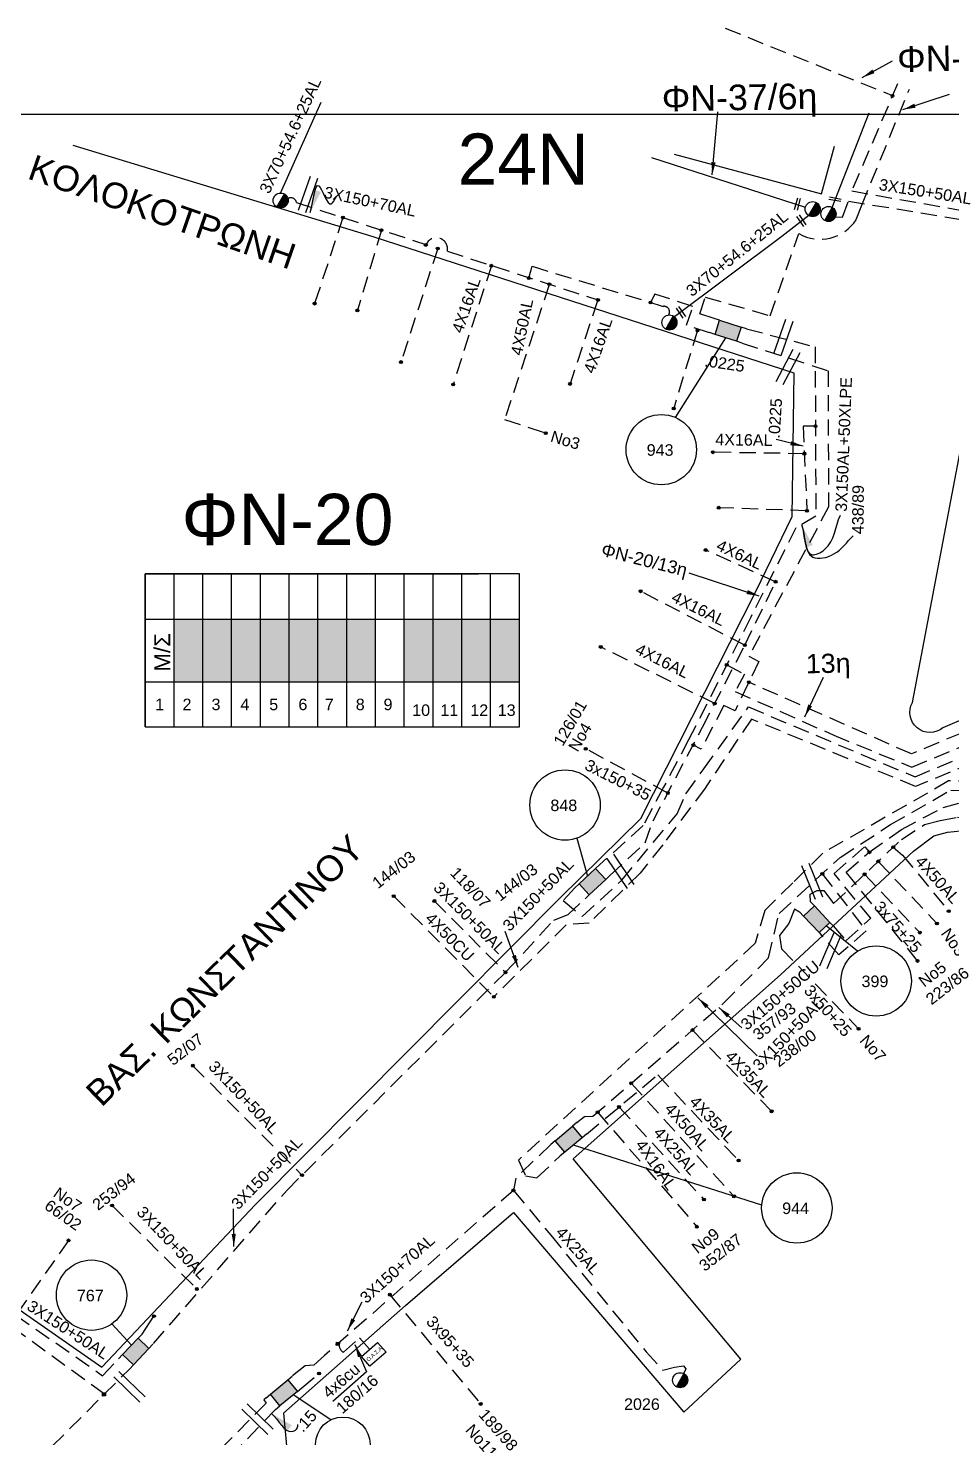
# Model space of a CAD drawing. Header units: millimetres. Extents: x 907 to 2022, y 699 to 1220.
# Drawn here: x 1675.8 to 1748, y 1105.3 to 1215.5 of the extents above; entities that cross this region are included whole.
import ezdxf
from ezdxf.enums import TextEntityAlignment as Align

# ---------------------------------------------------------------- set-up
doc = ezdxf.new("R2010")
doc.units = ezdxf.units.MM
doc.linetypes.add('DASHED', pattern=[19.05, 12.7, -6.35])
for name, color, linetype in [('Link Box 4 Διευθύνσεων', 7, 'Continuous'), ('Άγνωστα', 7, 'Continuous'), ('Ασφαλειοκιβώτια Χ.Τ 13 αναχωρήσεων', 7, 'Continuous'), ('Γυμνά εναέρια ΧΤ (3Φ)   4x35AL', 7, 'Continuous'), ('Γυμνά εναέρια ΧΤ και ΦΟΠ (3Φ)   3x35+35+16CU', 7, 'Continuous'), ('Επιγραφές - Σχήματα', 7, 'Continuous'), ('Καλώδια ΧΤ   3x150+50AL', 7, 'DASHED'), ('Καλώδια ΧΤ   3x150+50CU', 7, 'DASHED'), ('Καλώδια ΧΤ   3x150AL+50XLPE', 7, 'DASHED'), ('Καλώδια ΧΤ   4x50CU', 7, 'DASHED'), ('Μηχανική τομή', 7, 'Continuous'), ('Στύλος ΦΜ', 7, 'Continuous'), ('Στύλος ΦΜ @ 1', 7, 'Continuous'), ('Συνδέσεις', 7, 'Continuous'), ('Συνεστραμμένα ΧΤ   3x70+54.6+25 AL', 7, 'SYN_LINE'), ('Τομή', 7, 'Continuous'), ('Υπόβαθρο ΔΕΗ', 7, 'Continuous'), ('Υπόγεια Καλώδια Δικτύου ΧΤ   .15', 7, 'DASHED'), ('Υπόγεια καλώδια Δικτύου ΧΤ και Παρ. ΧΤ - 3X150+70 AL', 7, 'DASHED'), ('Υπόγεια καλώδια Παροχών ΧΤ   .0225', 7, 'DASHED'), ('Υπόγεια καλώδια Παροχών ΧΤ   4x16AL', 7, 'DASHED'), ('Υπόγεια καλώδια Παροχών ΧΤ   4x25', 7, 'DASHED'), ('Υπόγεια καλώδια Παροχών ΧΤ   4x50AL', 7, 'DASHED'), ('Υπόγεια καλώδια Παροχών ΧΤ   4x6', 7, 'DASHED')]:
    doc.layers.add(name, color=color, linetype=linetype)
doc.styles.get("Standard").update_dxf_attribs({"font": 'arial.ttf'})
doc.linetypes.add('SYN_LINE', pattern='A,0.5,-0.0001,["/\\/\\/\\/",Standard,S=0.1,R=0,X=0,Y=-0.05],-0.25', length=0.7501)
doc.dimstyles.new('ISO-25', dxfattribs={"dimtxt": 2.5, "dimasz": 2.5, "dimexe": 1.25, "dimexo": 0.625, "dimtad": 1, "dimtxsty": 'Standard', "dimcen": 2.5, "dimadec": 0, "dimazin": 0, "dimtfac": 1, "dimtmove": 0, "dimatfit": 3, "dimfxl": 1, "dimarcsym": 0})

# ---------------------------------------------------------------- blocks, each defined once
blk = doc.blocks.new('ΥΠΑΡΧΩΝ ΤΣΙΜΕΝΤΕΝΙΟΣ ΣΤΥΛΟΣ')
at = {"layer": 'Στύλος ΦΜ'}
blk.add_hatch(color=256, dxfattribs=at).paths.add_polyline_path([(-1.29, -2.28, 0.574793), (2.62, 0, 0.268822), (1.3, 2.27)])
blk.add_line((-1.29, -2.28), (1.3, 2.27), dxfattribs=at)
blk.add_circle((0, 0), 2.62, dxfattribs=at)
at = {"layer": 'Στύλος ΦΜ', "flags": 4}
for tag, p in [('ΑΡΙΘΜΟΣ', (-4.68, 8.05)), ('ΤΥΠΟΣ', (-4.91, 3.03))]:
    blk.add_attdef(tag, p, '', height=4, dxfattribs=at)
blk = doc.blocks.new('ΤΟΜΗ')
at = {"layer": 'Τομή', "ltscale": 40}
for p, q in [((-5.68, 0), (5.68, 0)), ((5.68, -2.33), (-5.68, -2.33))]:
    blk.add_line(p, q, dxfattribs=at)
blk = doc.blocks.new('ΜΗΧΑΝΙΚΗ ΤΟΜΗ')
at = {"layer": 'Μηχανική τομή', "ltscale": 40}
for p, q in [((-1.89, 0.78), (1.89, 0.78)), ((1.89, 0), (-1.89, 0))]:
    blk.add_line(p, q, dxfattribs=at)
blk = doc.blocks.new('LINK BOX 4 ΑΝΑΧΩΡΗΣΕΩΝ')
at = {"layer": 'Link Box 4 Διευθύνσεων', "ltscale": 40}
blk.add_hatch(color=256, dxfattribs=at).paths.add_polyline_path([(-3.54, 0), (-3.54, -4.67), (3.54, -4.67), (3.54, 0)])
for p, q in [((-3.54, 0), (-5.33, 0)), ((5.33, 0), (3.54, 0)), ((-3.54, -4.67), (-5.33, -4.67)), ((5.33, -4.67), (3.54, -4.67))]:
    blk.add_line(p, q, dxfattribs=at)
blk.add_lwpolyline([(-3.54, -4.67), (-3.54, 0), (3.54, 0), (3.54, -4.67)], close=True, dxfattribs=at)
blk = doc.blocks.new('_ΣΥΝΔΕΣΗ')
at = {"layer": 'Συνδέσεις', "linetype": 'SYN_LINE', "ltscale": 40}
blk.add_hatch(color=256, dxfattribs=at).paths.add_polyline_path([(0.5, -0.01, 1), (-0.5, -0.01, 1)])
at = {"layer": 'Συνδέσεις'}
blk.add_circle((0, -0.01), 0.5, dxfattribs=at)
blk = doc.blocks.new('ΑΣΦΑΛΕΙΟΚΙΒΩΤΙΟ ΥΠΟΣΤΑΘΜΟΥ 13 ΑΝΑΧΩΡΗΣΕΩΝ')
at = {"layer": 'Ασφαλειοκιβώτια Χ.Τ 13 αναχωρήσεων', "ltscale": 40}
for p, q in [((-23.86, 58.34), (23.96, 58.34)), ((-9.78, 58.34), (-9.78, -58.66)), ((9.87, 58.34), (9.87, -58.66)), ((23.96, 58.34), (23.96, -45.89)), ((-23.86, 49.34), (23.96, 49.34)), ((-23.86, 40.34), (23.96, 40.34)), ((-23.86, 31.34), (23.96, 31.34)), ((-23.86, 22.34), (23.96, 22.34)), ((-23.86, 13.34), (23.96, 13.34)), ((-23.86, 4.34), (23.96, 4.34)), ((-23.86, -4.66), (23.96, -4.66)), ((-23.86, -13.66), (23.96, -13.66)), ((-23.86, -22.66), (23.96, -22.66)), ((-23.86, -31.66), (23.96, -31.66)), ((-23.86, -40.66), (23.96, -40.66)), ((-23.86, -49.66), (23.96, -49.66))]:
    blk.add_line(p, q, dxfattribs=at)
at = {"layer": 'Ασφαλειοκιβώτια Χ.Τ 13 αναχωρήσεων'}
blk.add_lwpolyline([(-23.86, -58.66), (23.96, -58.66), (23.96, 58.34), (-23.86, 58.34)], close=True, dxfattribs=at)
for s, p in [('1', (-18.64, 55.26)), ('2', (-18.64, 46.69)), ('3', (-18.64, 37.62)), ('4', (-18.64, 28.59)), ('5', (-18.64, 19.58)), ('6', (-18.64, 10.45)), ('7', (-18.64, 2.2)), ('8', (-18.64, -7.48)), ('9', (-18.64, -16.18)), ('10', (-20.44, -25.14)), ('11', (-20.44, -33.94)), ('12', (-20.44, -43.31)), ('13', (-20.44, -51.88))]:
    blk.add_text(s, height=3.6, rotation=270, dxfattribs=at).set_placement(p)
at = {"layer": 'Ασφαλειοκιβώτια Χ.Τ 13 αναχωρήσεων', "ltscale": 40}
for tag, height, p in [('ΟΝΟΜΑ', 5, (1.15, 62.43)), ('ΚΕΙΜΕΝΟ 1', 2, (17.15, 53.4)), ('ΚΕΙΜΕΝΟ 2', 2, (17.15, 44.69)), ('ΚΕΙΜΕΝΟ 3', 2, (16.99, 35.93)), ('ΚΕΙΜΕΝΟ 4', 2, (16.99, 26.95)), ('ΚΕΙΜΕΝΟ 5', 2, (16.99, 18.11)), ('ΚΕΙΜΕΝΟ 6', 2, (16.99, 9.19)), ('ΚΕΙΜΕΝΟ 7', 2, (16.99, 0.11)), ('ΚΕΙΜΕΝΟ 8', 2, (16.99, -8.61)), ('ΚΕΙΜΕΝΟ 9', 2, (16.99, -17.74)), ('ΚΕΙΜΕΝΟ 10', 2, (16.99, -26.96)), ('ΚΕΙΜΕΝΟ 11', 2, (16.99, -36.04)), ('ΚΕΙΜΕΝΟ 12', 2, (16.99, -44.96)), ('ΚΕΙΜΕΝΟ 13', 2, (16.99, -54.16)), ('ΣΧ', 2, (1.2, -60.52))]:
    blk.add_attdef(tag, text='', height=height, dxfattribs=at).set_placement(p, align=Align.MIDDLE_CENTER)
blk = doc.blocks.new('TSONTA XT1')
at = {"ltscale": 40}
h = blk.add_hatch(color=256, dxfattribs=at)
h.dxf.hatch_style = 1
h.paths.add_polyline_path([(595.96, 2487.66), (597.07, 2488.77), (595.96, 2489.87), (594.85, 2488.77)])
blk.add_lwpolyline([(594.85, 2488.77), (595.96, 2489.87), (597.07, 2488.77), (595.96, 2487.66)], close=True, dxfattribs=at)

msp = doc.modelspace()

# ---------------------------------------------------------------- hatches: boundary and pattern name
at = {"layer": 'Ασφαλειοκιβώτια Χ.Τ 13 αναχωρήσεων'}
h = msp.add_hatch(color=133, dxfattribs=at)
h.dxf.hatch_style = 1
h.paths.add_polyline_path([(1687.185, 1164.429), (1689.435, 1164.429), (1689.435, 1169.343), (1687.185, 1169.343)])
h = msp.add_hatch(color=151, dxfattribs=at)
h.dxf.hatch_style = 1
h.paths.add_polyline_path([(1689.435, 1164.429), (1691.685, 1164.429), (1691.685, 1169.343), (1689.435, 1169.343)])
h = msp.add_hatch(color=2, dxfattribs=at)
h.dxf.hatch_style = 1
h.paths.add_polyline_path([(1693.935, 1169.343), (1691.685, 1169.343), (1691.685, 1164.429), (1693.935, 1164.429)])
h = msp.add_hatch(color=85, dxfattribs=at)
h.dxf.hatch_style = 1
h.paths.add_polyline_path([(1696.185, 1169.343), (1693.935, 1169.343), (1693.935, 1164.429), (1696.185, 1164.429)])
h = msp.add_hatch(color=173, dxfattribs=at)
h.dxf.hatch_style = 1
h.paths.add_polyline_path([(1698.435, 1169.343), (1696.185, 1169.343), (1696.185, 1164.429), (1698.435, 1164.429)])
h = msp.add_hatch(color=156, dxfattribs=at)
h.dxf.hatch_style = 1
h.paths.add_polyline_path([(1698.435, 1164.429), (1700.685, 1164.429), (1700.685, 1169.343), (1698.435, 1169.343)])
h = msp.add_hatch(color=1, dxfattribs=at)
h.dxf.hatch_style = 1
h.paths.add_polyline_path([(1700.685, 1164.429), (1702.935, 1164.429), (1702.935, 1169.343), (1700.685, 1169.343)])
h = msp.add_hatch(color=62, dxfattribs=at)
h.dxf.hatch_style = 1
h.paths.add_polyline_path([(1707.435, 1169.343), (1705.185, 1169.343), (1705.185, 1164.429), (1707.435, 1164.429)])
h = msp.add_hatch(color=30, dxfattribs=at)
h.dxf.hatch_style = 1
h.paths.add_polyline_path([(1709.685, 1169.343), (1707.435, 1169.343), (1707.435, 1164.429), (1709.685, 1164.429)])
h = msp.add_hatch(color=6, dxfattribs=at)
h.dxf.hatch_style = 1
h.paths.add_polyline_path([(1711.935, 1169.343), (1709.685, 1169.343), (1709.685, 1164.429), (1711.935, 1164.429)])
h = msp.add_hatch(color=5, dxfattribs=at)
h.dxf.hatch_style = 1
h.paths.add_polyline_path([(1714.185, 1169.343), (1711.935, 1169.343), (1711.935, 1164.429), (1714.185, 1164.429)])

# ---------------------------------------------------------------- linework, layer by layer
at = {"layer": 'Άγνωστα', "color": 2, "linetype": 'DASHED', "ltscale": 0.1}
for points in [[(1729.416, 1192.839), (1728.295, 1193.198), (1728.714, 1194.505), (1733.783, 1193.054), (1736.03, 1199.479, 0.4038682), (1740.514, 1200.572), (1740.946, 1201.685), (1744.673, 1210.765)], [(1706.92, 1198.683, -0.8493071), (1708.561, 1198.093), (1708.561, 1198.093), (1720.31, 1194.293)], [(1714.92, 1195.995), (1715.195, 1196.919), (1725.427, 1193.783), (1725.427, 1193.783, -0.6521967), (1725.848, 1193.104)]]:
    msp.add_lwpolyline(points, format="xyb", dxfattribs=at)
at = {"layer": 'Άγνωστα', "color": 173, "ltscale": 0.1}
for points in [[(1738.647, 1201.518), (1741.529, 1208.922)], [(1736.542, 1201.525), (1724.544, 1205.391)]]:
    msp.add_lwpolyline(points, dxfattribs=at)
at = {"layer": 'Άγνωστα', "color": 2, "linetype": 'DASHED', "ltscale": 0.1}
for points in [[(1700.39, 1200.722), (1698.172, 1194)], [(1703.395, 1199.746), (1701.521, 1193.47)], [(1707.806, 1198.313), (1704.921, 1189.427)], [(1729.059, 1191.727), (1727.258, 1192.305), (1727.753, 1193.78), (1724.764, 1194.743), (1724.433, 1194.087)]]:
    msp.add_lwpolyline(points, dxfattribs=at)
at = {"layer": 'Άγνωστα', "color": 62, "linetype": 'DASHED', "ltscale": 0.1}
for points in [[(1731.596, 1190.914), (1738.321, 1188.756), (1738.349, 1178.109), (1732.126, 1166.431), (1732.907, 1166.015), (1731.047, 1162.165), (1730.167, 1162.59), (1728.395, 1159.17), (1727.79, 1159.483)], [(1721.267, 1149.293), (1724.011, 1151.848), (1724.635, 1153.553), (1728.495, 1160.884), (1731.809, 1167.293), (1734.214, 1172.254)], [(1725.786, 1155.739), (1719.373, 1159.19)], [(1736.089, 1146.436), (1735.7, 1146.657), (1735.257, 1145.531), (1734.527, 1144.608), (1734.677, 1143.565), (1740.704, 1137.305)]]:
    msp.add_lwpolyline(points, dxfattribs=at)
at = {"layer": 'Άγνωστα', "color": 1, "linetype": 'DASHED', "ltscale": 0.1}
msp.add_lwpolyline([(1718.522, 1148.331), (1717.608, 1147.34), (1719.088, 1146.081), (1722.194, 1148.932), (1726.512, 1154.107), (1727.204, 1155.687), (1728.6, 1157.618), (1732.094, 1162.464), (1745.117, 1156.998), (1760.211, 1163.379), (1760.051, 1169.971), (1764.656, 1169.52)], dxfattribs=at)
at = {"layer": 'Άγνωστα', "color": 6, "linetype": 'DASHED', "ltscale": 0.1}
msp.add_lwpolyline([(1736.938, 1147.238), (1736.909, 1147.843), (1737.467, 1148.115), (1737.997, 1148.129), (1738.755, 1147.099), (1744.062, 1152.116), (1745.869, 1153.276), (1747.075, 1153.591), (1748.433, 1153.845), (1753.069, 1153.754), (1766.519, 1153.349), (1767.972, 1153.32), (1768.855, 1154.684), (1772.78, 1154.22), (1775.204, 1153.554), (1776.396, 1153.226)], dxfattribs=at)
at = {"layer": 'Άγνωστα', "color": 85, "linetype": 'DASHED', "ltscale": 0.1}
for points in [[(1738.72, 1145.35), (1739.728, 1144.204), (1741.662, 1145.949), (1738.784, 1149.436), (1741.18, 1151.528), (1741.549, 1151.105)], [(1745.315, 1142.613), (1739.741, 1149.542)]]:
    msp.add_lwpolyline(points, dxfattribs=at)
at = {"layer": 'Άγνωστα', "color": 133, "linetype": 'DASHED', "ltscale": 0.1}
msp.add_lwpolyline([(1737.868, 1149.424), (1741.305, 1144.968), (1739.171, 1143.079), (1737.764, 1144.662)], dxfattribs=at)
at = {"layer": 'Άγνωστα', "color": 30, "linetype": 'DASHED', "ltscale": 0.1}
msp.add_lwpolyline([(1704.061, 1116.519), (1711.156, 1107.975)], dxfattribs=at)
at = {"layer": 'Άγνωστα', "color": 1, "ltscale": 0.1}
msp.add_lwpolyline([(1684.681, 1113.444), (1685.615, 1114.837)], dxfattribs=at)
at = {"layer": 'Άγνωστα', "color": 151, "linetype": 'DASHED', "ltscale": 0.1}
msp.add_lwpolyline([(1694.375, 1108.444), (1694.196, 1108.3), (1694.398, 1108.05), (1690.835, 1104.455), (1686.352, 1097.994), (1697.446, 1091.731, -0.4794023), (1697.01, 1090.494), (1696.6, 1090.725)], format="xyb", dxfattribs=at)
at = {"layer": 'Άγνωστα', "color": 27, "linetype": 'DASHED', "ltscale": 0.1}
msp.add_lwpolyline([(1695.118, 1107.544), (1691.997, 1104.29), (1691.572, 1103.455), (1691.641, 1102.741), (1691.708, 1102.057), (1692.458, 1101.403), (1714.642, 1088.95)], dxfattribs=at)
at = {"layer": 'Γυμνά εναέρια ΧΤ (3Φ)   4x35AL', "color": 133, "linetype": 'DASHED', "ltscale": 0.1}
msp.add_lwpolyline([(1727.722, 1137.209), (1733.902, 1130.853)], dxfattribs=at)
at = {"layer": 'Γυμνά εναέρια ΧΤ (3Φ)   4x35AL', "color": 30, "linetype": 'DASHED', "ltscale": 0.1}
msp.add_lwpolyline([(1719.429, 1129.07), (1724.996, 1133.703), (1731.324, 1127.008)], dxfattribs=at)
at = {"layer": 'Γυμνά εναέρια ΧΤ και ΦΟΠ (3Φ)   3x35+35+16CU', "linetype": 'Continuous', "ltscale": 80}
msp.add_lwpolyline([(1702.491, 1110.927), (1701.835, 1111.683), (1703.099, 1112.782), (1703.756, 1112.027), (1702.491, 1110.927)], dxfattribs=at)
at = {"layer": 'Επιγραφές - Σχήματα'}
msp.add_lwpolyline([(918.43, 1208.801), (1901.6, 1208.801), (1901.6, 707.265), (918.43, 707.265)], close=True, dxfattribs=at)
at = {"layer": 'Επιγραφές - Σχήματα', "ltscale": 0.1}
for points in [[(1726.388, 1185.098), (1730.328, 1191.321)], [(1718.683, 1152.211), (1719.497, 1149.239)], [(1740.622, 1143.375), (1738.17, 1145.353)], [(1733.134, 1123.513), (1718.405, 1128.218)], [(1682.319, 1114.236), (1683.859, 1112.574)], [(1699.441, 1106.738), (1696.508, 1108.692)]]:
    msp.add_lwpolyline(points, dxfattribs=at)
at = {"layer": 'Επιγραφές - Σχήματα', "linetype": 'Continuous'}
for centre, radius in [((1725.281, 1182.58), 2.75), ((1717.753, 1154.799), 2.75), ((1742.079, 1141.042), 2.75), ((1735.876, 1123.301), 2.75), ((1680.731, 1116.481), 2.75), ((1700.382, 1104.823), 2.133)]:
    msp.add_circle(centre, radius, dxfattribs=at)
at = {"layer": 'Καλώδια ΧΤ   3x150+50AL', "color": 173, "ltscale": 0.1}
for points in [[(1738.894, 1200.771), (1739.453, 1200.758), (1739.924, 1202.011), (1749.554, 1200.448), (1749.755, 1199.385), (1749.655, 1197.531), (1751.268, 1192.066), (1757.111, 1189.621), (1757.362, 1187.391), (1766.726, 1183.356), (1766.493, 1175.547), (1766.87, 1174.867), (1766.931, 1170.18), (1766.533, 1170.177), (1766.548, 1170.977)], [(1767.178, 1166.372), (1751.382, 1158.814), (1745.165, 1156.25), (1732.327, 1161.518), (1728.703, 1156.128), (1725.389, 1151.697), (1723.626, 1149.479), (1719.652, 1145.576), (1717.851, 1145.436), (1712.193, 1139.812)]]:
    msp.add_lwpolyline(points, dxfattribs=at)
at = {"layer": 'Καλώδια ΧΤ   3x150+50AL', "color": 30, "ltscale": 0.1}
msp.add_lwpolyline([(1762.277, 1171.144), (1762.148, 1165.416), (1763.506, 1165.368), (1763.603, 1156.533), (1755.501, 1156.562), (1747.744, 1156.684), (1737.921, 1151.047), (1735.555, 1148.719), (1733.366, 1146.548), (1732.63, 1143.988), (1714.116, 1127.044), (1714.664, 1125.808), (1715.546, 1125.66), (1717.381, 1127.366)], dxfattribs=at)
at = {"layer": 'Καλώδια ΧΤ   3x150+50AL', "color": 5, "ltscale": 0.1}
msp.add_lwpolyline([(1730.391, 1165.757), (1731.778, 1165.018), (1731.063, 1163.677), (1738.774, 1160.257), (1744.879, 1157.752), (1761.599, 1164.793), (1761.835, 1171.162)], dxfattribs=at)
at = {"layer": 'Καλώδια ΧΤ   3x150+50AL', "color": 85, "ltscale": 0.1}
msp.add_lwpolyline([(1739.741, 1149.542), (1741.541, 1151.114), (1744.067, 1152.896), (1747.311, 1154.614), (1749.197, 1155.141), (1765.937, 1155.042), (1765.439, 1166.986), (1767.635, 1167.078), (1767.673, 1169.67)], dxfattribs=at)
at = {"layer": 'Καλώδια ΧΤ   3x150+50AL', "color": 62, "ltscale": 0.1}
msp.add_lwpolyline([(1761.047, 1165.569), (1744.841, 1158.795), (1732.125, 1164.396)], dxfattribs=at)
at = {"layer": 'Καλώδια ΧΤ   3x150+50AL', "color": 1, "ltscale": 0.1}
for points in [[(1685.59, 1112.707), (1696.023, 1124.702), (1713.178, 1141.8), (1716.881, 1145.804), (1717.986, 1146.247), (1719.317, 1147.477)], [(1707.536, 1147.296), (1713.096, 1141.718)], [(1688.655, 1134.422), (1697.187, 1125.862)], [(1682.333, 1123.494), (1688.964, 1116.962)], [(1678.93, 1120.76), (1674.815, 1114.923), (1681.602, 1110.185), (1682.852, 1111.507)]]:
    msp.add_lwpolyline(points, dxfattribs=at)
at = {"layer": 'Καλώδια ΧΤ   3x150+50CU', "color": 27, "ltscale": 0.1}
for points in [[(1730.285, 1215.53), (1743.396, 1210.248)], [(1743.756, 1211.189), (1740.169, 1202.804), (1749.808, 1201.107), (1750.374, 1201.013), (1750.721, 1200.776), (1750.533, 1197.668), (1752.159, 1192.772), (1757.737, 1190.174), (1757.931, 1189.24), (1759.191, 1188.081), (1760.131, 1187.593)]]:
    msp.add_lwpolyline(points, dxfattribs=at)
at = {"layer": 'Καλώδια ΧΤ   3x150+50CU', "color": 133, "ltscale": 0.1}
msp.add_lwpolyline([(1718.683, 1129.967), (1719.271, 1130.457), (1719.932, 1130.462), (1730.137, 1139.299), (1733.659, 1142.854), (1734.489, 1146.332), (1737.347, 1148.947), (1739.261, 1150.698), (1743.207, 1153.264), (1747.905, 1155.96), (1765.037, 1155.771), (1764.65, 1166.905), (1763.147, 1166.965), (1763.199, 1171.108)], dxfattribs=at)
at = {"layer": 'Καλώδια ΧΤ   3x150AL+50XLPE', "color": 5, "ltscale": 0.1}
msp.add_lwpolyline([(1731.953, 1192.025), (1737.308, 1190.619), (1737.363, 1177.385), (1735.809, 1176.459), (1732.277, 1169.483), (1727.418, 1159.885), (1725.459, 1156.199), (1723.867, 1153.195), (1720.471, 1150.147)], dxfattribs=at)
at = {"layer": 'Καλώδια ΧΤ   3x150AL+50XLPE', "color": 85, "linetype": 'DASHED', "ltscale": 0.1}
msp.add_lwpolyline([(1681.738, 1108.745), (1674.279, 1114.155, -0.4206347), (1673.168, 1115.293), (1660.425, 1124.06), (1666.723, 1132.546)], format="xyb", dxfattribs=at)
msp.add_lwpolyline([(1673.621, 1100.633), (1683.7, 1110.706)], dxfattribs=at)
at = {"layer": 'Καλώδια ΧΤ   4x50CU', "color": 173, "ltscale": 0.1}
msp.add_lwpolyline([(1704.358, 1147.676), (1712.185, 1139.803)], dxfattribs=at)
at = {"layer": 'Συνεστραμμένα ΧΤ   3x70+54.6+25 AL', "color": 173, "ltscale": 10}
for points in [[(1695.519, 1202.642), (1698.698, 1209.756)], [(1736.817, 1200.88), (1734.693, 1199.252), (1726.302, 1192.965)]]:
    msp.add_lwpolyline(points, dxfattribs=at)
at = {"layer": 'Υπόβαθρο ΔΕΗ', "ltscale": 0.1}
for points in [[(1646.855, 1205.27), (1643.458, 1198.245), (1635.021, 1181.85), (1626.399, 1165.772), (1620.333, 1153.214), (1634.873, 1143.419), (1670.053, 1118.858), (1681.534, 1110.842), (1693.559, 1123.56), (1717.372, 1147.551), (1723.676, 1153.741), (1732.658, 1171.482), (1735.507, 1177.36), (1735.674, 1188.573), (1702.747, 1199.223), (1679.294, 1206.348)], [(1726.274, 1205.694), (1737.805, 1202.578), (1738.816, 1206.317)], [(1705.292, 1115.664), (1713.726, 1122.937), (1727.045, 1107.345), (1731.496, 1111.484), (1718.388, 1127.146), (1734.599, 1141.516), (1744.997, 1151.189), (1746.576, 1152.379), (1747.663, 1152.689), (1749.194, 1152.844), (1751.256, 1153.053), (1769.415, 1152.207), (1773.13, 1152.278), (1780.75, 1148.664), (1779.609, 1140.423), (1778.463, 1129.702), (1777.01, 1116.213), (1776.948, 1115.664)], [(1705.292, 1115.664), (1695.743, 1107.254), (1696.229, 1101.851), (1714.565, 1091.642), (1731.233, 1082.4), (1748.357, 1073.02), (1763.523, 1064.623), (1765.34, 1069.935), (1769.477, 1083.171), (1776.017, 1109.244), (1776.599, 1111.949), (1776.948, 1115.664)], [(1702.231, 1110.476), (1699.601, 1108.16)]]:
    msp.add_lwpolyline(points, dxfattribs=at)
msp.add_lwpolyline([(1744.917, 1162.821), (1748.841, 1183.368, -0.4559269), (1751.389, 1184.849), (1774.381, 1175.892, -0.5556242), (1774.979, 1172.695), (1747.303, 1160.837, -0.8343082), (1744.917, 1162.821, -1)], format="xyb", dxfattribs=at)
at = {"layer": 'Υπόγεια Καλώδια Δικτύου ΧΤ   .15', "color": 27, "ltscale": 0.1}
msp.add_lwpolyline([(1697.172, 1109.24), (1698.521, 1110.354)], dxfattribs=at)
at = {"layer": 'Υπόγεια καλώδια Δικτύου ΧΤ και Παρ. ΧΤ - 3X150+70 AL', "color": 2, "ltscale": 0.1}
msp.add_lwpolyline([(1695.936, 1202.018, -0.7464951), (1696.76, 1201.901), (1707.806, 1198.313)], format="xyb", dxfattribs=at)
at = {"layer": 'Υπόγεια καλώδια Δικτύου ΧΤ και Παρ. ΧΤ - 3X150+70 AL', "color": 30, "ltscale": 0.1}
msp.add_lwpolyline([(1716.635, 1128.263), (1713.896, 1125.638), (1713.713, 1124.669), (1698.94, 1111.764), (1698.121, 1111.016), (1697.441, 1110.955), (1696.397, 1110.13)], dxfattribs=at)
at = {"layer": 'Υπόγεια καλώδια Παροχών ΧΤ   .0225', "color": 2, "ltscale": 0.1}
msp.add_lwpolyline([(1728.105, 1191.911), (1726.252, 1185.798)], dxfattribs=at)
at = {"layer": 'Υπόγεια καλώδια Παροχών ΧΤ   .0225', "color": 5, "ltscale": 0.1}
msp.add_lwpolyline([(1737.334, 1184.426), (1736.373, 1184.426), (1736.662, 1177.8), (1729.767, 1178.041)], dxfattribs=at)
at = {"layer": 'Υπόγεια καλώδια Παροχών ΧΤ   4x16AL', "color": 2, "ltscale": 0.1}
for points in [[(1711.995, 1196.96), (1709.003, 1187.677)], [(1720.287, 1194.224), (1718.142, 1187.721)]]:
    msp.add_lwpolyline(points, dxfattribs=at)
at = {"layer": 'Υπόγεια καλώδια Παροχών ΧΤ   4x16AL', "color": 5, "ltscale": 0.1}
msp.add_lwpolyline([(1736.467, 1182.266), (1729.308, 1182.378)], dxfattribs=at)
at = {"layer": 'Υπόγεια καλώδια Παροχών ΧΤ   4x16AL', "color": 62, "ltscale": 0.1}
for points in [[(1731.809, 1167.293), (1723.662, 1171.506)], [(1729.452, 1162.734), (1720.541, 1167.157)]]:
    msp.add_lwpolyline(points, dxfattribs=at)
at = {"layer": 'Υπόγεια καλώδια Παροχών ΧΤ   4x16AL', "color": 133, "ltscale": 0.1}
msp.add_lwpolyline([(1720.304, 1130.784), (1728.061, 1121.829)], dxfattribs=at)
at = {"layer": 'Υπόγεια καλώδια Παροχών ΧΤ   4x25', "color": 30, "ltscale": 0.1}
for points in [[(1721.978, 1131.191), (1728.611, 1123.963)], [(1713.76, 1124.649), (1716.641, 1121.161), (1724.097, 1112.056), (1725.398, 1110.621), (1726.318, 1110.863), (1727.012, 1110.968), (1727.209, 1110.712), (1726.977, 1110.273)]]:
    msp.add_lwpolyline(points, dxfattribs=at)
at = {"layer": 'Υπόγεια καλώδια Παροχών ΧΤ   4x50AL', "color": 2, "linetype": 'DASHED', "ltscale": 0.1}
msp.add_lwpolyline([(1716.511, 1195.47), (1713.031, 1184.935), (1716.242, 1183.875)], dxfattribs=at)
at = {"layer": 'Υπόγεια καλώδια Παροχών ΧΤ   4x50AL', "color": 6, "ltscale": 0.1}
for points in [[(1743.418, 1151.508), (1744.143, 1150.886), (1747.748, 1146.503)], [(1742.24, 1150.394), (1746.829, 1145.533)], [(1741.171, 1149.383), (1745.495, 1144.823)]]:
    msp.add_lwpolyline(points, dxfattribs=at)
at = {"layer": 'Υπόγεια καλώδια Παροχών ΧΤ   4x50AL', "color": 133, "ltscale": 0.1}
msp.add_lwpolyline([(1722.923, 1133.052), (1730.958, 1124.208)], dxfattribs=at)
at = {"layer": 'Υπόγεια καλώδια Παροχών ΧΤ   4x6', "color": 62, "ltscale": 0.1}
msp.add_lwpolyline([(1734.214, 1172.254), (1728.748, 1174.734)], dxfattribs=at)
at = {"layer": 'Υπόγεια καλώδια Παροχών ΧΤ   4x6', "color": 30, "linetype": 'DASHED', "ltscale": 0.1}
msp.add_lwpolyline([(1700.098, 1112.549, 0.261123), (1700.42, 1112.017), (1701.688, 1113.134), (1702.469, 1112.247)], format="xyb", dxfattribs=at)

# ---------------------------------------------------------------- block references
at = {"layer": 'Link Box 4 Διευθύνσεων', "xscale": 0.2499999999999998, "yscale": 0.2499999999999998, "zscale": 0.2499999999999998}
for p, rotation in [((1730.684, 1192.432), 342.2134782673284), ((1719.497, 1149.239), 42.96472262894192), ((1737.004, 1145.468), 133.3489133066111), ((1717.659, 1129.115), 39.76812589432534), ((1683.766, 1112.476), 46.63470319427076), ((1696.145, 1108.392), 219.5458095627389)]:
    msp.add_blockref('LINK BOX 4 ΑΝΑΧΩΡΗΣΕΩΝ', p, dxfattribs=dict(at, rotation=rotation))
at = {"layer": 'Ασφαλειοκιβώτια Χ.Τ 13 αναχωρήσεων', "xscale": 0.25, "yscale": 0.25, "zscale": 0.25, "rotation": 90}
msp.add_blockref('ΑΣΦΑΛΕΙΟΚΙΒΩΤΙΟ ΥΠΟΣΤΑΘΜΟΥ 13 ΑΝΑΧΩΡΗΣΕΩΝ', (1699.52, 1166.874), dxfattribs=at)
at = {"layer": 'Μηχανική τομή'}
for p, xscale, yscale, zscale, rotation in [((1738.852, 1202.061), 0.2499999999999994, 0.2499999999999994, 0.2499999999999994, 349.5197375132846), ((1735.825, 1201.812), 0.2499999999999995, 0.2499999999999995, 0.2499999999999995, 255.1994729030915), ((1736.151, 1200.426), 0.2499999999999995, 0.2499999999999995, 0.2499999999999995, 304.1946503829855), ((1726.734, 1193.26), 0.2499999999999995, 0.2499999999999995, 0.2499999999999995, 304.1946503829855)]:
    msp.add_blockref('ΜΗΧΑΝΙΚΗ ΤΟΜΗ', p, dxfattribs=dict(at, xscale=xscale, yscale=yscale, zscale=zscale, rotation=rotation))
at = {"layer": 'Στύλος ΦΜ @ 1', "ltscale": 40, "xscale": 0.2249999999999091, "yscale": 0.2249999999999091, "zscale": 0.2249999999999091}
for p in [(1695.519, 1202.053), (1737.115, 1201.388), (1738.354, 1201.007), (1725.917, 1192.519)]:
    msp.add_blockref('ΥΠΑΡΧΩΝ ΤΣΙΜΕΝΤΕΝΙΟΣ ΣΤΥΛΟΣ', p, dxfattribs=at)
at = {"layer": 'Στύλος ΦΜ @ 1', "ltscale": 40}
ref = msp.add_blockref('ΥΠΑΡΧΩΝ ΤΣΙΜΕΝΤΕΝΙΟΣ ΣΤΥΛΟΣ', (1726.752, 1109.832), dxfattribs=dict(at, xscale=0.2249999999999091, yscale=0.2249999999999091, zscale=0.2249999999999091))
ref.add_attrib('ΤΥΠΟΣ', '2026', (1722.366, 1107.513), dxfattribs={"layer": 'Στύλος ΦΜ', "height": 0.9, "flags": 4})
at = {"layer": 'Συνδέσεις', "xscale": 0.2249999999999091, "yscale": 0.2249999999999091, "zscale": 0.2249999999999091}
for p in [(1743.352, 1210.234), (1700.39, 1200.722), (1703.395, 1199.746), (1706.864, 1198.588), (1707.805, 1198.314), (1711.994, 1196.961), (1714.919, 1195.996), (1716.525, 1195.517), (1698.171, 1194.001), (1701.52, 1193.471), (1720.329, 1194.287), (1724.433, 1194.09), (1728.105, 1191.913), (1704.92, 1189.428), (1709.002, 1187.678), (1718.143, 1187.724), (1726.253, 1185.8), (1716.241, 1183.876), (1737.334, 1184.429), (1729.309, 1182.381), (1736.468, 1182.269), (1729.767, 1178.043), (1736.663, 1177.802), (1728.749, 1174.736), (1723.663, 1171.509), (1734.215, 1172.257), (1720.542, 1167.16), (1731.81, 1167.296), (1730.392, 1165.76), (1732.126, 1164.399), (1729.453, 1162.737), (1727.79, 1159.486), (1719.374, 1159.193), (1725.787, 1155.742), (1743.419, 1151.51), (1741.55, 1151.108), (1742.241, 1150.397), (1737.869, 1149.426), (1741.172, 1149.386), (1704.358, 1147.679), (1707.537, 1147.298), (1747.748, 1146.506), (1746.83, 1145.536), (1745.495, 1144.825), (1713.095, 1141.719), (1745.315, 1142.616), (1712.184, 1139.804), (1727.723, 1137.211), (1740.704, 1137.308), (1688.655, 1134.425), (1722.923, 1133.055), (1720.305, 1130.787), (1721.979, 1131.194), (1733.902, 1130.856), (1731.325, 1127.011), (1697.188, 1125.864), (1713.713, 1124.671), (1728.611, 1123.966), (1730.958, 1124.211), (1682.333, 1123.496), (1728.062, 1121.832), (1678.931, 1120.762), (1688.964, 1116.965), (1704.062, 1116.522), (1685.616, 1114.84), (1698.522, 1110.357), (1711.157, 1107.978)]:
    msp.add_blockref('_ΣΥΝΔΕΣΗ', p, dxfattribs=at)
at = {"layer": 'Συνδέσεις', "xscale": 0.1537592417720537, "yscale": 0.1537592417720537, "zscale": 0.1537592417720537}
for p, rotation in [((1882.733, 764.199), 41.13959388497861), ((1892.264, 776.303), 45.81740555689154)]:
    msp.add_blockref('TSONTA XT1', p, dxfattribs=dict(at, rotation=rotation))
at = {"layer": 'Τομή'}
for p, xscale, yscale, zscale, rotation in [((1697.386, 1202.633), 0.2499999999999998, 0.2499999999999998, 0.2499999999999998, 70.65537219537356), ((1734.541, 1191.448), 0.2499999999999998, 0.2499999999999998, 0.2499999999999998, 70.65537219537356), ((1734.929, 1189.173), 0.2499999999999999, 0.2499999999999999, 0.2499999999999999, 62.27823849338014), ((1721.849, 1149.448), 0.2499999999999999, 0.2499999999999999, 0.2499999999999999, 123.7774158159674), ((1736.807, 1148.727), 0.2499999999999998, 0.2499999999999998, 0.2499999999999998, 112.0983071437507), ((1738.232, 1143.533), 0.2499999999999998, 0.2499999999999998, 0.2499999999999998, 66.92500094777242), ((1683.493, 1109.104), 0.2499999999999998, 0.2499999999999998, 0.2499999999999998, 135.9660497810514), ((1693.507, 1106.578), 0.2499999999999998, 0.2499999999999998, 0.2499999999999998, 135.9660497810514)]:
    msp.add_blockref('ΤΟΜΗ', p, dxfattribs=dict(at, xscale=xscale, yscale=yscale, zscale=zscale, rotation=rotation))

# ---------------------------------------------------------------- texts
at = {"ltscale": 30, "insert": (1702.182, 1111.5), "char_height": 0.3, "width": 56.79046, "attachment_point": 1, "rotation": 41.75373}
msp.add_mtext('Ο.Α.Σ.Α', dxfattribs=at)
at = {"layer": 'Γυμνά εναέρια ΧΤ (3Φ)   4x35AL', "color": 7, "char_height": 0.9, "width": 84.18588, "attachment_point": 1, "rotation": 313.61844}
for insert in [(1730.862, 1135.705), (1728.067, 1132.156)]:
    msp.add_mtext('4X35AL', dxfattribs=dict(at, insert=insert))
at = {"layer": 'Επιγραφές - Σχήματα', "linetype": 'Continuous', "attachment_point": 1}
for s, insert, char_height, width, rotation in [('ΦΝ-37/2η', (1743.701, 1214.108), 2, 23.56556, 1.02002), ('ΦΝ-37/6η', (1725.297, 1211.014), 2, 23.56556, 1.02002), ('ΚΟΛΟΚΟΤΡΩΝΗ', (1676.291, 1205.692), 2, 28.90423, 340.85464), ('ΦΝ-20/13η', (1720.749, 1175.288), 1, 23.56556, 345.95272), ('13η', (1736.566, 1166.595), 1.5, 23.56556, 1.02002), ('ΒΑΣ. ΚΩΝΣΤΑΝΤΙΝΟΥ', (1680.11, 1132.555), 2, 28.90423, 44.1382)]:
    msp.add_mtext(s, dxfattribs=dict(at, insert=insert, char_height=char_height, width=width, rotation=rotation))
at = {"layer": 'Επιγραφές - Σχήματα', "linetype": 'DASHED', "insert": (1709.352, 1207.295), "char_height": 4, "width": 11.20522, "attachment_point": 1}
msp.add_mtext('24N', dxfattribs=at)
at = {"layer": 'Επιγραφές - Σχήματα', "char_height": 0.9, "attachment_point": 1}
for s, insert, rotation in [('No3', (1716.808, 1184.093), 343.23063), ('438/89', (1740.193, 1175.974), 89.60191), ('126/01', (1716.791, 1159.779), 59.76162), ('No4', (1717.955, 1159.339), 59.76162), ('3x150+35', (1719.615, 1158.425), 333.08935), ('144/03', (1702.569, 1148.916), 37.9399), ('118/07', (1709.356, 1150.05), 313.44841), ('144/03', (1712.124, 1147.933), 37.9399), ('3x75+25', (1742.513, 1147.399), 311.28018), ('No3', (1747.828, 1145.278), 305.37832), ('No5', (1745.285, 1141.224), 37.9399), ('223/86', (1745.852, 1139.837), 37.9399), ('3x50+25', (1737.045, 1140.843), 311.28018), ('357/93', (1732.319, 1137.067), 37.9399), ('52/07', (1686.551, 1135.091), 37.9399), ('238/00', (1733.921, 1134.966), 37.9399), ('No7', (1741.406, 1136.939), 311.28018), ('253/94', (1680.683, 1123.76), 37.9399), ('No7', (1678.175, 1124.989), 325), ('66/02', (1677.483, 1124.018), 325), ('No9', (1727.552, 1120.383), 37.9399), ('352/87', (1728.119, 1118.996), 37.9399), ('3x95+35', (1707.513, 1114.966), 311.28018), ('No11', (1710.575, 1106.491), 311.28018), ('189/98', (1711.612, 1107.696), 311.28018)]:
    msp.add_mtext_dynamic_manual_height_columns(s, width=10.09091, gutter_width=12.5, heights=[0], dxfattribs=dict(at, insert=insert, rotation=rotation))
at = {"layer": 'Επιγραφές - Σχήματα', "attachment_point": 1}
for s, insert, char_height in [('943', (1724.138, 1183.003), 0.9), ('ΦΝ-20', (1687.765, 1179.129), 4), ('848', (1716.61, 1155.223), 0.9), ('399', (1740.935, 1141.465), 0.9), ('944', (1734.732, 1123.724), 0.9), ('767', (1679.587, 1116.904), 0.9)]:
    msp.add_mtext_dynamic_manual_height_columns(s, width=10.09091, gutter_width=12.5, heights=[0], dxfattribs=dict(at, insert=insert, char_height=char_height))
at = {"layer": 'Επιγραφές - Σχήματα', "color": 7, "linetype": 'Continuous', "insert": (1685.634, 1165.228), "char_height": 1.25, "width": 5.6619, "attachment_point": 1, "rotation": 90}
msp.add_mtext('Μ/Σ', dxfattribs=at)
at = {"layer": 'Καλώδια ΧΤ   3x150+50AL', "color": 7, "char_height": 0.9, "width": 84.18588, "attachment_point": 1}
for insert, rotation in [((1742.389, 1203.774), 350.99388), ((1712.78, 1145.483), 45.88414), ((1708.037, 1148.891), 314.96536), ((1732.33, 1134.58), 45.88414), ((1690.459, 1134.908), 313.6525), ((1691.564, 1123.726), 45.88414), ((1684.844, 1123.532), 313.6525), ((1676.093, 1116.157), 326.92792)]:
    msp.add_mtext('3X150+50AL', dxfattribs=dict(at, insert=insert, rotation=rotation))
at = {"layer": 'Καλώδια ΧΤ   3x150+50CU', "color": 7, "insert": (1731.383, 1137.827), "char_height": 0.9, "width": 84.18588, "attachment_point": 1, "rotation": 40.11067}
msp.add_mtext('3X150+50CU', dxfattribs=at)
at = {"layer": 'Καλώδια ΧΤ   3x150AL+50XLPE', "color": 7, "insert": (1739.544, 1182.985), "char_height": 0.9, "width": 13.92422, "attachment_point": 5, "rotation": 87.78094}
msp.add_mtext('3X150AL+50XLPE', dxfattribs=at)
at = {"layer": 'Καλώδια ΧΤ   4x50CU', "color": 7, "insert": (1707.385, 1146.485), "char_height": 0.9, "width": 84.18588, "attachment_point": 1, "rotation": 314.90545}
msp.add_mtext('4X50CU', dxfattribs=at)
at = {"layer": 'Συνεστραμμένα ΧΤ   3x70+54.6+25 AL', "color": 7, "char_height": 0.9, "width": 84.18588, "attachment_point": 1}
for insert, rotation in [((1693.814, 1202.894), 65.26348), ((1727.104, 1195.194), 38.91807)]:
    msp.add_mtext('3X70+54.6+25AL', dxfattribs=dict(at, insert=insert, rotation=rotation))
at = {"layer": 'Υπόγεια Καλώδια Δικτύου ΧΤ   .15', "color": 7, "insert": (1696.59, 1106.304), "char_height": 0.9, "width": 84.18588, "attachment_point": 1, "rotation": 47.61744}
msp.add_mtext('.15', dxfattribs=at)
at = {"layer": 'Υπόγεια καλώδια Δικτύου ΧΤ και Παρ. ΧΤ - 3X150+70 AL', "color": 7, "char_height": 0.9, "width": 84.18588, "attachment_point": 1}
for insert, rotation in [((1699.036, 1203.179), 348.06501), ((1701.613, 1116.445), 41.84812)]:
    msp.add_mtext('3X150+70AL', dxfattribs=dict(at, insert=insert, rotation=rotation))
at = {"layer": 'Υπόγεια καλώδια Παροχών ΧΤ   .0225', "color": 7, "char_height": 0.9, "width": 84.18588, "attachment_point": 1}
for insert, rotation in [((1728.739, 1189.995), 351.66995), ((1733.635, 1183.488), 86.45226)]:
    msp.add_mtext('.0225', dxfattribs=dict(at, insert=insert, rotation=rotation))
at = {"layer": 'Υπόγεια καλώδια Παροχών ΧΤ   4x16AL', "color": 7, "char_height": 0.9, "width": 84.18588, "attachment_point": 1}
for insert, rotation in [((1708.874, 1191.916), 71.0406), ((1719.176, 1188.76), 71.0406), ((1729.505, 1183.827), 359.29742), ((1726.394, 1171.563), 333.541), ((1723.564, 1167.476), 333.541), ((1723.941, 1128.758), 305.48677)]:
    msp.add_mtext('4X16AL', dxfattribs=dict(at, insert=insert, rotation=rotation))
at = {"layer": 'Υπόγεια καλώδια Παροχών ΧΤ   4x25', "color": 7, "char_height": 0.9, "width": 84.18588, "attachment_point": 1, "rotation": 311.45937}
for insert in [(1725.275, 1129.729), (1717.634, 1121.937)]:
    msp.add_mtext('4X25AL', dxfattribs=dict(at, insert=insert))
at = {"layer": 'Υπόγεια καλώδια Παροχών ΧΤ   4x50AL', "color": 7, "char_height": 0.9, "width": 84.18588, "attachment_point": 1}
for insert, rotation in [((1713.495, 1190.069), 78.38626), ((1745.739, 1150.939), 311.75061), ((1726.148, 1131.601), 311.75061)]:
    msp.add_mtext('4X50AL', dxfattribs=dict(at, insert=insert, rotation=rotation))
at = {"layer": 'Υπόγεια καλώδια Παροχών ΧΤ   4x50AL', "color": 7, "ltscale": 0.2, "char_height": 0.9, "attachment_point": 1, "rotation": 41}
for s, insert in [('4x6cu', (1698.694, 1109.043)), ('180/16', (1699.75, 1107.831))]:
    msp.add_mtext_dynamic_manual_height_columns(s, width=1.8, gutter_width=12.5, heights=[0.118], dxfattribs=dict(at, insert=insert))
at = {"layer": 'Υπόγεια καλώδια Παροχών ΧΤ   4x6', "color": 7, "insert": (1729.885, 1175.595), "char_height": 0.9, "width": 84.18588, "attachment_point": 1, "rotation": 334.66654}
msp.add_mtext('4X6AL', dxfattribs=at)

# ---------------------------------------------------------------- leaders
at = {"layer": 'Επιγραφές - Σχήματα', "ltscale": 40}
for points in [[(1740.996, 1211.67), (1743.345, 1212.991)], [(1744.165, 1209.162), (1747.818, 1210.36)], [(1729.269, 1204.055), (1729.709, 1208.994)], [(1736.374, 1182.847), (1734.248, 1183.37)], [(1732.942, 1171.14), (1727.462, 1172.933)], [(1736.49, 1161.682), (1737.948, 1164.79)], [(1714.099, 1142.085), (1713.084, 1144.901)], [(1728.141, 1139.728), (1732.772, 1135.202)], [(1729.767, 1138.972), (1731.588, 1137.386)], [(1691.865, 1120.275), (1691.82, 1123.221)], [(1700.742, 1113.7), (1701.894, 1115.959)], [(1701.327, 1112.615), (1702.231, 1110.476)]]:
    msp.add_leader(points, dimstyle='ISO-25', override={"dimasz": 1, "dimtad": 0}, dxfattribs=at)
at = {"layer": 'Επιγραφές - Σχήματα', "path_type": 1}
for points in [[(1697.824, 1201.116), (1698.51, 1203.217), (1699.488, 1201.792), (1699.857, 1202.322)], [(1694.812, 1107.225), (1696.491, 1105.846), (1696.812, 1106.094), (1696.871, 1106.372)]]:
    msp.add_leader(points, dimstyle='ISO-25', override={"dimasz": 1.8, "dimtad": 0}, dxfattribs=at)
at = {"layer": 'Επιγραφές - Σχήματα', "ltscale": 0.2, "path_type": 1}
for points in [[(1736.245, 1176.718), (1737.066, 1174.364), (1738.047, 1174.776), (1739.284, 1177.465)], [(1736.245, 1176.718), (1737.121, 1174.189), (1738.781, 1174.426), (1740.275, 1175.841)]]:
    msp.add_leader(points, dimstyle='ISO-25', override={"dimasz": 1.8, "dimtad": 0}, dxfattribs=at)

doc.saveas('drawing.dxf')
